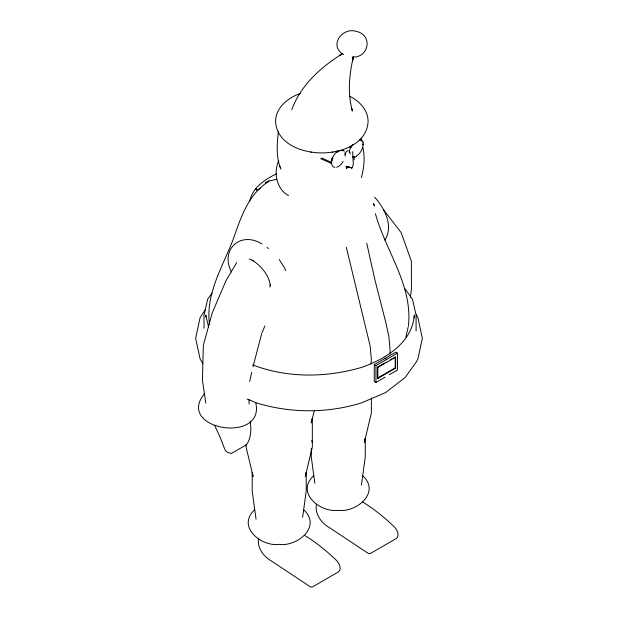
<?xml version="1.0" encoding="UTF-8"?>
<svg xmlns="http://www.w3.org/2000/svg" width="618" height="618" viewBox="0 0 618 618"><rect width="100%" height="100%" fill="white"/><g stroke="black" fill="none" stroke-linecap="round" stroke-linejoin="round"><path stroke-width="0.93" d="M361.375 177.559C364.118 167.787 365.06 157.459 362.89 147.463M371.101 363.94L371.348 359.212L370.136 345.918L346.319 247.308M389.919 354.006L390.12 350.19L388.876 336.563L385.794 322.372L375.033 280.348L366.706 243.137M269.935 287.192L270.097 284.828M408.405 325.964C412.894 285.261 385.802 251.402 375.427 213.697M354.091 159.977L354.361 157.173M278.37 131.58C277.119 143.5 275.937 156.161 280.309 167.609M302.619 517.374L306.219 490.993L306.219 472.415L305.3 476.455L312.329 447.069L312.329 417.969L311.202 422.921L314.454 410.344M361.414 485.161L365.277 456.895L365.277 438.324L364.357 442.357L371.387 412.971L371.387 397.953M410.375 297.188L411.433 289.1L411.364 261.182L401.182 232.692L383.732 210.012M353.496 56.346C349.216 74.175 347.378 93.148 352.384 111.024L351.287 107.447L351.943 109.224M353.434 56.516L352.407 61.159L353.581 56.477M249.687 381.399L251.735 372.291M252.971 366.822L261.63 333.952M405.871 337.104L408.197 326.891M331.263 160.255L331.966 157.899M332.237 160.518L332.901 158.285M291.82 109.587C300.703 85.222 321.151 66.775 342.789 53.511M249.533 201.707C252.275 187.895 264.558 179.467 276.485 173.89M278.648 160.757C273.334 172.746 276.439 188.938 288.506 195.62M261.877 333.04L264.898 325.972M349.927 147.524L350.669 145.979M350.862 147.911L352.839 144.373M384.836 240.116C393.952 225.949 384.566 208.173 374.632 197.165M236.648 262.619L225.918 280.827L212.167 313.063L203.361 345.323L202.426 379.977L205.779 403.183M347.803 166.458L346.374 168.637L347.965 166.752L346.072 166.551L351.905 167.934L353.326 164.627L352.623 151.657M212.09 293.04L207.633 299.259L204.017 315.103L204.017 328.204M205.632 309.193L200.07 317.776L195.636 338.316L200.07 358.849L202.866 363.569M204.55 393.589C174.778 429.773 265.632 444.381 255.705 402.612M254.5 509.974C236.547 526.69 261.128 546.837 279.212 544.396C297.297 546.837 321.878 526.69 303.917 509.974M313.488 475.914C295.528 492.639 320.109 512.785 338.193 510.344C356.277 512.785 380.858 492.639 362.905 475.914M362.836 144.11L363.438 144.195L362.836 144.828M268.351 181.731C247.548 194.755 240.425 219.127 232.607 240.865C222.101 267.694 205.578 294.16 209.463 324.156M336.262 151.634L337.482 150.746M336.895 152.414L340.302 150.452L343.021 150.738M341.793 54.098L339.344 55.605L341.8 54.145M269.046 180.796L265.153 183.044L269.324 180.989L276.709 179.328M260.255 188.451L257.042 190.352L255.736 188.529L257.134 190.251M374.261 381.46L374.261 364.612L395.814 352.167L397.505 353.148L397.505 369.997L389.216 374.778M374.261 364.612L375.953 365.593L397.505 353.148M393.589 357.861L395.628 357.165L395.628 368.143L377.83 378.417L377.405 378.177L377.405 367.2L384.69 362.998M390.352 359.722L391.966 358.795M377.405 367.2L377.83 367.447L395.628 357.165M377.405 378.177L395.203 367.895L395.628 368.143M374.825 381.785L375.953 382.434L385.068 377.173M300.441 93.496C287.571 97.621 273.859 109.162 275.806 123.979C278.772 144.921 303.415 152.963 321.839 152.901C340.263 152.963 364.914 144.921 367.88 123.979C369.564 111.92 360.124 101.066 349.688 96.346M356.563 156.57L352.816 157.544M320.541 158.625L330.97 163.214L331.402 162.882L331.402 162.295L321.847 158.092M352.19 57.119C369.147 58.007 373.272 34.716 355.922 31.294C342.086 27.084 328.537 46.01 343.43 54.438M354.438 156.385L352.978 156.547M332.245 152.113L332.917 152.059M359.746 139.954L361.769 141.128M310.761 152.059L311.433 152.113M331.402 162.295L331.032 163.229M361.291 139.405L363.384 142.24M252.754 364.921C287.494 378.286 326.713 377.76 362.171 367.216C385.763 358.78 412.276 342.743 414.284 315.103L414.284 317.907M247.107 399.074L256.679 402.967C290.622 413.372 327.378 413.372 361.321 402.967L385.547 392.584L405.153 377.49L416.246 362.024L417.93 358.849L422.364 338.316L417.93 317.776L416.246 314.601M261.893 243.971C240.811 230.692 219.823 249.348 231.418 271.951M249.209 258.988L253.395 260.904L252.098 260.07C261.105 265.802 268.83 274.879 270.46 285.686M385.037 358.394L386.729 359.375M386.304 362.063L386.729 362.303M362.704 502.025C374.214 509.108 384.782 517.66 394.477 527.069C397.15 529.796 399.993 535.505 396.354 538.479L370.483 553.419L368.606 553.62L328.923 527.301C321.028 522.758 314.678 513.697 316.431 504.257M304.79 535.458C316.308 542.542 326.876 551.094 336.563 560.511C339.243 563.23 342.078 568.939 338.44 571.913L312.569 586.853L310.692 587.054L271.008 560.735C263.446 556.347 257.057 547.757 258.517 538.641M267.022 247.463L268.552 248.529M279.251 259.591L284.643 268.011L285.732 270.669M404.674 288.382L412.476 299.259L416.092 315.103L416.092 331.009M214.709 425.686L219.514 435.798L225.392 450.761L228.034 452.639L231.426 453.457L246.427 444.798C251.325 438.301 251.287 429 250.22 421.19M279.382 165.315L280.974 169.239M373.697 204.141L374.377 205.902L373.473 203.422M311.742 440.549L312.175 442.357M208.536 327.015L205.825 315.103L205.825 316.972M361.19 138.378L361.422 139.413M350.197 153.928L349.989 152.152M314.863 483.276L311.256 456.895L311.256 448.537M256.061 519.251L252.198 490.993L252.198 472.415L253.125 476.455L246.088 447.069L246.088 444.249M249.039 399.421L249.046 404.095M395.203 356.926L395.203 367.895M377.83 367.447L377.83 378.417M375.953 365.593L375.953 382.434M343.168 150.259A9.656 5.57 -60 0 1 344.257 151.263M344.937 152.77A9.656 5.57 -60 0 1 345.068 156.107M343.168 161.406A9.656 5.57 -60 0 1 336.578 167.254M334.933 167.416A9.656 5.57 -60 0 1 331.75 160.386M332.43 158.092A9.656 5.57 -60 0 1 336.578 152.028M348.853 150.792A3.051 1.761 -60 0 1 349.479 152.19A9.656 5.57 -60 0 1 349.711 150.012M345.168 154.678A3.051 1.761 -60 0 1 345.462 153.264M345.802 152.553A3.051 1.761 -60 0 1 347.888 150.707M362.905 142.403A9.656 5.57 -60 0 1 356.308 156.13M349.896 149.255A9.656 5.57 -60 0 1 350.398 147.717M351.905 167.934L346.165 166.451L351.905 167.934"/></g></svg>
